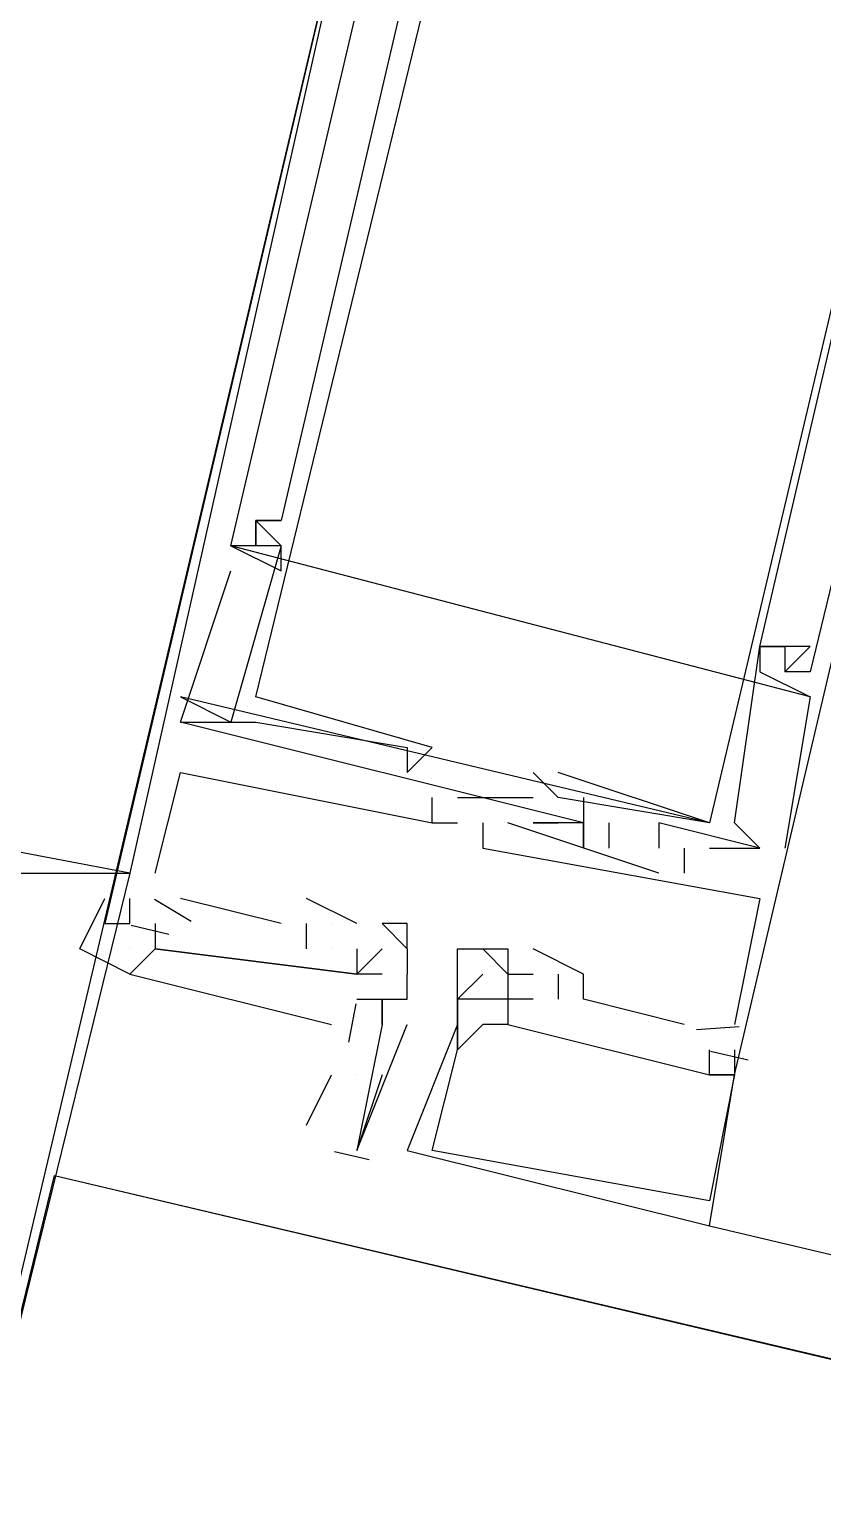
# Model space of a CAD drawing. Header units: feet. Extents: x -84 to 198, y -22 to 181.
# Drawn here: x 94.8 to 95.22, y 26.41 to 27.184 of the extents above; entities that cross this region are included whole.
import ezdxf

# ---------------------------------------------------------------- set-up
doc = ezdxf.new("R2010")
doc.units = ezdxf.units.FT
doc.layers.add('A-LINEA', color=7, linetype='CONTINUOUS')
doc.layers.add('A-MURO-CONCRETO', color=8, linetype='CONTINUOUS')

msp = doc.modelspace()

# ---------------------------------------------------------------- linework, layer by layer
at = {"layer": 'A-LINEA'}
for p, q in [((94.92, 26.9244), (94.92, 26.9244)), ((94.92, 26.9244), (94.92, 26.9244)), ((94.92, 26.9244), (94.92, 26.9244)), ((94.92, 26.9244), (94.92, 26.9244)), ((94.92, 26.9244), (94.92, 26.9244)), ((94.92, 26.9244), (94.92, 26.9244)), ((94.9333, 26.9244), (94.9333, 26.9244)), ((94.9333, 26.9244), (94.9333, 26.9244)), ((94.9333, 26.9244), (94.9333, 26.9244)), ((95.2133, 26.8311), (94.9067, 26.9111)), ((94.9067, 26.9111), (94.9067, 26.9111)), ((94.9067, 26.9111), (94.9067, 26.9111)), ((95.2133, 26.8311), (94.9067, 26.9111)), ((94.9067, 26.9111), (94.9067, 26.9111)), ((94.9067, 26.9111), (94.9067, 26.9111)), ((95.2133, 26.8311), (94.9067, 26.9111)), ((94.9067, 26.9111), (94.9067, 26.9111)), ((94.9067, 26.9111), (94.9067, 26.9111)), ((94.92, 26.9111), (94.92, 26.9111)), ((94.92, 26.9111), (94.92, 26.9111)), ((94.92, 26.9111), (94.92, 26.9111)), ((94.92, 26.9111), (94.92, 26.9111)), ((94.92, 26.9111), (94.92, 26.9111)), ((94.92, 26.9111), (94.92, 26.9111)), ((94.9333, 26.9111), (94.9333, 26.9111)), ((94.9333, 26.9111), (94.9333, 26.9111)), ((94.9333, 26.9111), (94.9333, 26.9111)), ((94.9333, 26.9111), (94.9333, 26.9111)), ((94.9333, 26.9111), (94.9333, 26.9111)), ((94.9333, 26.9111), (94.9333, 26.9111)), ((94.9067, 26.8978), (94.9067, 26.8978)), ((94.9067, 26.8978), (94.9067, 26.8978)), ((94.9067, 26.8978), (94.9067, 26.8978)), ((94.9333, 26.8978), (94.9333, 26.8978)), ((94.9333, 26.8978), (94.9333, 26.8978)), ((94.9333, 26.8978), (94.9333, 26.8978)), ((95.1867, 26.8578), (95.1867, 26.8578)), ((95.1867, 26.8578), (95.1867, 26.8578)), ((95.1867, 26.8578), (95.1867, 26.8578)), ((95.1867, 26.8578), (95.1867, 26.8578)), ((95.1867, 26.8578), (95.1867, 26.8578)), ((95.1867, 26.8578), (95.1867, 26.8578)), ((95.1867, 26.8578), (95.1867, 26.8578)), ((95.1867, 26.8578), (95.1867, 26.8578)), ((95.1867, 26.8578), (95.1867, 26.8578)), ((95.2, 26.8578), (95.2, 26.8578)), ((95.2, 26.8578), (95.2, 26.8578)), ((95.2, 26.8578), (95.2, 26.8578)), ((95.2, 26.8578), (95.2, 26.8578)), ((95.2, 26.8578), (95.2, 26.8578)), ((95.2, 26.8578), (95.2, 26.8578)), ((95.2133, 26.8578), (95.2133, 26.8578)), ((95.2133, 26.8578), (95.2133, 26.8578)), ((95.2133, 26.8578), (95.2133, 26.8578)), ((95.1867, 26.8444), (95.1867, 26.8444)), ((95.1867, 26.8444), (95.1867, 26.8444)), ((95.1867, 26.8444), (95.1867, 26.8444)), ((95.2, 26.8444), (95.2, 26.8444)), ((95.2, 26.8444), (95.2, 26.8444)), ((95.2, 26.8444), (95.2, 26.8444)), ((95.2, 26.8444), (95.2, 26.8444)), ((95.2, 26.8444), (95.2, 26.8444)), ((95.2, 26.8444), (95.2, 26.8444)), ((95.2133, 26.8444), (95.2133, 26.8444)), ((95.2133, 26.8444), (95.2133, 26.8444)), ((95.2133, 26.8444), (95.2133, 26.8444)), ((95.16, 26.7644), (94.88, 26.8311)), ((94.88, 26.8311), (94.9067, 26.8178)), ((94.88, 26.8311), (94.88, 26.8311)), ((95.16, 26.7644), (94.88, 26.8311)), ((94.88, 26.8311), (94.9067, 26.8178)), ((94.88, 26.8311), (94.88, 26.8311)), ((95.16, 26.7644), (94.88, 26.8311)), ((94.88, 26.8311), (94.9067, 26.8178)), ((94.88, 26.8311), (94.88, 26.8311)), ((94.92, 26.8311), (94.92, 26.8311)), ((94.92, 26.8311), (94.92, 26.8311)), ((94.92, 26.8311), (94.92, 26.8311)), ((95.2133, 26.8311), (95.2133, 26.8311)), ((95.2133, 26.8311), (95.2133, 26.8311)), ((95.2133, 26.8311), (95.2133, 26.8311)), ((94.88, 26.8178), (94.88, 26.8178)), ((94.88, 26.8178), (94.88, 26.8178)), ((94.88, 26.8178), (94.88, 26.8178)), ((94.88, 26.8178), (94.88, 26.8178)), ((94.88, 26.8178), (94.88, 26.8178)), ((94.88, 26.8178), (94.88, 26.8178)), ((94.9067, 26.8178), (94.9067, 26.8178)), ((94.9067, 26.8178), (94.9067, 26.8178)), ((94.9067, 26.8178), (94.9067, 26.8178)), ((94.92, 26.8178), (94.92, 26.8178)), ((94.92, 26.8178), (94.92, 26.8178)), ((94.92, 26.8178), (94.92, 26.8178)), ((95, 26.8044), (95, 26.8044)), ((95, 26.8044), (95, 26.8044)), ((95, 26.8044), (95, 26.8044)), ((95.0133, 26.8044), (95.0133, 26.8044)), ((95.0133, 26.8044), (95.0133, 26.8044)), ((95.0133, 26.8044), (95.0133, 26.8044)), ((94.88, 26.7911), (94.88, 26.7911)), ((94.88, 26.7911), (94.88, 26.7911)), ((94.88, 26.7911), (94.88, 26.7911)), ((95, 26.7911), (95, 26.7911)), ((95, 26.7911), (95, 26.7911)), ((95, 26.7911), (95, 26.7911)), ((95.0667, 26.7911), (95.0667, 26.7911)), ((95.0667, 26.7911), (95.0667, 26.7911)), ((95.0667, 26.7911), (95.0667, 26.7911)), ((95.08, 26.7911), (95.08, 26.7911)), ((95.08, 26.7911), (95.08, 26.7911)), ((95.08, 26.7911), (95.08, 26.7911)), ((95.0133, 26.7644), (95.0133, 26.7778)), ((95.0133, 26.7778), (95.0133, 26.7778)), ((95.0133, 26.7644), (95.0133, 26.7778)), ((95.0133, 26.7778), (95.0133, 26.7778)), ((95.0133, 26.7644), (95.0133, 26.7778)), ((95.0133, 26.7778), (95.0133, 26.7778)), ((95.0267, 26.7778), (95.0667, 26.7778)), ((95.0267, 26.7778), (95.0267, 26.7778)), ((95.0267, 26.7778), (95.0667, 26.7778)), ((95.0267, 26.7778), (95.0267, 26.7778)), ((95.0267, 26.7778), (95.0667, 26.7778)), ((95.0267, 26.7778), (95.0267, 26.7778)), ((95.0667, 26.7778), (95.0667, 26.7778)), ((95.0667, 26.7778), (95.0667, 26.7778)), ((95.0667, 26.7778), (95.0667, 26.7778)), ((95.08, 26.7778), (95.08, 26.7778)), ((95.08, 26.7778), (95.08, 26.7778)), ((95.08, 26.7778), (95.08, 26.7778)), ((95.0933, 26.7778), (95.0933, 26.7778)), ((95.0933, 26.7778), (95.0933, 26.7778)), ((95.0933, 26.7778), (95.0933, 26.7778)), ((95.1067, 26.7778), (95.1067, 26.7778)), ((95.1067, 26.7778), (95.1067, 26.7778)), ((95.1067, 26.7778), (95.1067, 26.7778)), ((95.1067, 26.7778), (95.1067, 26.7778)), ((95.1067, 26.7778), (95.1067, 26.7778)), ((95.1067, 26.7778), (95.1067, 26.7778)), ((95.0133, 26.7644), (95.0133, 26.7644)), ((95.0133, 26.7644), (95.0133, 26.7644)), ((95.0133, 26.7644), (95.0133, 26.7644)), ((95.0133, 26.7644), (95.0133, 26.7644)), ((95.0133, 26.7644), (95.0133, 26.7644)), ((95.0133, 26.7644), (95.0133, 26.7644)), ((95.0267, 26.7644), (95.0267, 26.7644)), ((95.0267, 26.7644), (95.0267, 26.7644)), ((95.0267, 26.7644), (95.0267, 26.7644)), ((95.04, 26.7644), (95.04, 26.7644)), ((95.04, 26.7644), (95.04, 26.7644)), ((95.04, 26.7644), (95.04, 26.7644)), ((95.1333, 26.7378), (95.0533, 26.7644)), ((95.0533, 26.7644), (95.0533, 26.7644)), ((95.1333, 26.7378), (95.0533, 26.7644)), ((95.0533, 26.7644), (95.0533, 26.7644)), ((95.1333, 26.7378), (95.0533, 26.7644)), ((95.0533, 26.7644), (95.0533, 26.7644)), ((95.0667, 26.7644), (95.0667, 26.7644)), ((95.0667, 26.7644), (95.0667, 26.7644)), ((95.0667, 26.7644), (95.0667, 26.7644)), ((95.0667, 26.7644), (95.0667, 26.7644)), ((95.0667, 26.7644), (95.0667, 26.7644)), ((95.0667, 26.7644), (95.0667, 26.7644)), ((95.08, 26.7644), (95.08, 26.7644)), ((95.08, 26.7644), (95.08, 26.7644)), ((95.08, 26.7644), (95.08, 26.7644)), ((95.0933, 26.7644), (95.0933, 26.7644)), ((95.0933, 26.7644), (95.0933, 26.7644)), ((95.0933, 26.7644), (95.0933, 26.7644)), ((95.0933, 26.7644), (95.0933, 26.7644)), ((95.0933, 26.7644), (95.0933, 26.7644)), ((95.0933, 26.7644), (95.0933, 26.7644)), ((95.0933, 26.7644), (95.0933, 26.7644)), ((95.0933, 26.7644), (95.0933, 26.7644)), ((95.0933, 26.7644), (95.0933, 26.7644)), ((95.0933, 26.7644), (95.0933, 26.7644)), ((95.0933, 26.7644), (95.0933, 26.7644)), ((95.0933, 26.7644), (95.0933, 26.7644)), ((95.1067, 26.7644), (95.1067, 26.7511)), ((95.1067, 26.7644), (95.1067, 26.7644)), ((95.1067, 26.7644), (95.1067, 26.7511)), ((95.1067, 26.7644), (95.1067, 26.7644)), ((95.1067, 26.7644), (95.1067, 26.7511)), ((95.1067, 26.7644), (95.1067, 26.7644)), ((95.1333, 26.7644), (95.1333, 26.7644)), ((95.1333, 26.7644), (95.1333, 26.7644)), ((95.1333, 26.7644), (95.1333, 26.7644)), ((95.16, 26.7644), (95.16, 26.7644)), ((95.16, 26.7644), (95.16, 26.7644)), ((95.16, 26.7644), (95.16, 26.7644)), ((95.16, 26.7644), (95.16, 26.7644)), ((95.16, 26.7644), (95.16, 26.7644)), ((95.16, 26.7644), (95.16, 26.7644)), ((95.1733, 26.7644), (95.1733, 26.7644)), ((95.1733, 26.7644), (95.1733, 26.7644)), ((95.1733, 26.7644), (95.1733, 26.7644)), ((95.04, 26.7511), (95.04, 26.7511)), ((95.04, 26.7511), (95.04, 26.7511)), ((95.04, 26.7511), (95.04, 26.7511)), ((95.0933, 26.7511), (95.0933, 26.7511)), ((95.0933, 26.7511), (95.0933, 26.7511)), ((95.0933, 26.7511), (95.0933, 26.7511)), ((95.0933, 26.7511), (95.0933, 26.7511)), ((95.0933, 26.7511), (95.0933, 26.7511)), ((95.0933, 26.7511), (95.0933, 26.7511)), ((95.0933, 26.7511), (95.0933, 26.7511)), ((95.0933, 26.7511), (95.0933, 26.7511)), ((95.0933, 26.7511), (95.0933, 26.7511)), ((95.1067, 26.7511), (95.1067, 26.7511)), ((95.1067, 26.7511), (95.1067, 26.7511)), ((95.1067, 26.7511), (95.1067, 26.7511)), ((95.1333, 26.7511), (95.1333, 26.7511)), ((95.1333, 26.7511), (95.1333, 26.7511)), ((95.1333, 26.7511), (95.1333, 26.7511)), ((95.1333, 26.7511), (95.1333, 26.7511)), ((95.1333, 26.7511), (95.1333, 26.7511)), ((95.1333, 26.7511), (95.1333, 26.7511)), ((95.1333, 26.7511), (95.1333, 26.7511)), ((95.1333, 26.7511), (95.1333, 26.7511)), ((95.1333, 26.7511), (95.1333, 26.7511)), ((95.1467, 26.7511), (95.1467, 26.7378)), ((95.1467, 26.7511), (95.1467, 26.7511)), ((95.1467, 26.7511), (95.1467, 26.7378)), ((95.1467, 26.7511), (95.1467, 26.7511)), ((95.1467, 26.7511), (95.1467, 26.7378)), ((95.1467, 26.7511), (95.1467, 26.7511)), ((95.16, 26.7511), (95.1867, 26.7511)), ((95.16, 26.7511), (95.16, 26.7511)), ((95.16, 26.7511), (95.1867, 26.7511)), ((95.16, 26.7511), (95.16, 26.7511)), ((95.16, 26.7511), (95.1867, 26.7511)), ((95.16, 26.7511), (95.16, 26.7511)), ((95.1867, 26.7511), (95.1867, 26.7511)), ((95.1867, 26.7511), (95.1867, 26.7511)), ((95.1867, 26.7511), (95.1867, 26.7511)), ((95.1867, 26.7511), (95.1867, 26.7511)), ((95.1867, 26.7511), (95.1867, 26.7511)), ((95.1867, 26.7511), (95.1867, 26.7511)), ((95.2, 26.7511), (95.2, 26.7511)), ((95.2, 26.7511), (95.2, 26.7511)), ((95.2, 26.7511), (95.2, 26.7511)), ((95.2, 26.7511), (95.2, 26.7511)), ((95.2, 26.7511), (95.2, 26.7511)), ((95.2, 26.7511), (95.2, 26.7511)), ((94.8667, 26.7378), (94.8667, 26.7378)), ((94.8667, 26.7378), (94.8667, 26.7378)), ((94.8667, 26.7378), (94.8667, 26.7378)), ((95.1333, 26.7378), (95.1333, 26.7378)), ((95.1333, 26.7378), (95.1333, 26.7378)), ((95.1333, 26.7378), (95.1333, 26.7378)), ((95.1467, 26.7378), (95.1467, 26.7378)), ((95.1467, 26.7378), (95.1467, 26.7378)), ((95.1467, 26.7378), (95.1467, 26.7378)), ((94.8533, 26.7244), (94.8533, 26.7244)), ((94.8533, 26.7244), (94.8533, 26.7244)), ((94.8533, 26.7244), (94.8533, 26.7244)), ((94.8857, 26.7123), (94.8662, 26.7239)), ((94.8857, 26.7123), (94.8662, 26.7239)), ((94.8857, 26.7123), (94.8662, 26.7239)), ((94.9333, 26.7111), (94.88, 26.7244)), ((94.88, 26.7244), (94.88, 26.7244)), ((94.9333, 26.7111), (94.88, 26.7244)), ((94.88, 26.7244), (94.88, 26.7244)), ((94.9333, 26.7111), (94.88, 26.7244)), ((94.88, 26.7244), (94.88, 26.7244)), ((94.9733, 26.7111), (94.9467, 26.7244)), ((94.9467, 26.7244), (94.9467, 26.7244)), ((94.9733, 26.7111), (94.9467, 26.7244)), ((94.9467, 26.7244), (94.9467, 26.7244)), ((94.9733, 26.7111), (94.9467, 26.7244)), ((94.9467, 26.7244), (94.9467, 26.7244)), ((95.1867, 26.7244), (95.1867, 26.7244)), ((95.1867, 26.7244), (95.1867, 26.7244)), ((95.1867, 26.7244), (95.1867, 26.7244)), ((94.84, 26.7111), (94.8533, 26.7111)), ((94.84, 26.7111), (94.84, 26.7111)), ((94.84, 26.7111), (94.84, 26.7111)), ((94.84, 26.7111), (94.84, 26.7111)), ((94.84, 26.7111), (94.84, 26.7111)), ((94.8533, 26.7111), (94.8533, 26.7111)), ((94.8533, 26.7111), (94.8533, 26.7111)), ((94.8533, 26.7111), (94.8533, 26.7111)), ((94.8533, 26.7111), (94.8533, 26.7111)), ((94.8533, 26.7111), (94.8533, 26.7111)), ((94.8533, 26.7111), (94.8533, 26.7111)), ((94.8739, 26.7054), (94.8539, 26.7102)), ((94.8739, 26.7054), (94.8539, 26.7102)), ((94.8739, 26.7054), (94.8539, 26.7102)), ((94.8667, 26.7111), (94.8667, 26.6978)), ((94.8667, 26.7111), (94.8667, 26.7111)), ((94.8667, 26.7111), (94.8667, 26.7111)), ((94.8667, 26.7111), (94.8667, 26.7111)), ((94.8667, 26.7111), (94.8667, 26.7111)), ((94.8667, 26.7111), (94.8667, 26.7111)), ((94.8667, 26.7111), (94.8667, 26.7111)), ((94.9333, 26.7111), (94.9333, 26.7111)), ((94.9333, 26.7111), (94.9333, 26.7111)), ((94.9333, 26.7111), (94.9333, 26.7111)), ((94.9467, 26.7111), (94.9467, 26.7111)), ((94.9467, 26.6978), (94.9467, 26.7111)), ((94.9467, 26.7111), (94.9467, 26.7111)), ((94.9467, 26.7111), (94.9467, 26.7111)), ((94.9467, 26.7111), (94.9467, 26.7111)), ((94.9467, 26.6978), (94.9467, 26.7111)), ((94.9467, 26.7111), (94.9467, 26.7111)), ((94.9467, 26.7111), (94.9467, 26.7111)), ((94.9467, 26.7111), (94.9467, 26.7111)), ((94.9467, 26.6978), (94.9467, 26.7111)), ((94.9467, 26.7111), (94.9467, 26.7111)), ((94.9467, 26.7111), (94.9467, 26.7111)), ((94.96, 26.7111), (94.96, 26.7111)), ((94.96, 26.7111), (94.96, 26.7111)), ((94.96, 26.7111), (94.96, 26.7111)), ((94.96, 26.7111), (94.96, 26.7111)), ((94.96, 26.7111), (94.96, 26.7111)), ((94.96, 26.7111), (94.96, 26.7111)), ((94.9733, 26.7111), (94.9733, 26.7111)), ((94.9733, 26.7111), (94.9733, 26.7111)), ((94.9733, 26.7111), (94.9733, 26.7111)), ((94.9733, 26.7111), (94.9733, 26.7111)), ((94.9867, 26.7111), (94.9867, 26.7111)), ((94.9867, 26.7111), (94.9867, 26.7111)), ((95, 26.7111), (95, 26.7111)), ((94.8533, 26.6978), (94.8533, 26.6978)), ((94.8667, 26.6978), (94.9733, 26.6844)), ((94.8667, 26.6978), (94.8667, 26.6978)), ((94.8667, 26.6978), (94.9733, 26.6844)), ((94.8667, 26.6978), (94.8667, 26.6978)), ((94.8667, 26.6978), (94.9733, 26.6844)), ((94.8667, 26.6978), (94.8667, 26.6978)), ((94.9467, 26.6978), (94.9467, 26.6978)), ((94.9467, 26.6978), (94.9467, 26.6978)), ((94.9467, 26.6978), (94.9467, 26.6978)), ((94.96, 26.6978), (94.96, 26.6978)), ((94.96, 26.6978), (94.96, 26.6978)), ((94.96, 26.6978), (94.96, 26.6978)), ((94.96, 26.6978), (94.96, 26.6978)), ((94.96, 26.6978), (94.96, 26.6978)), ((94.96, 26.6978), (94.96, 26.6978)), ((94.9733, 26.6844), (94.9867, 26.6978)), ((94.9733, 26.6978), (94.9733, 26.6978)), ((94.9733, 26.6978), (94.9733, 26.6978)), ((94.9733, 26.6978), (94.9733, 26.6978)), ((94.9733, 26.6978), (94.9733, 26.6978)), ((94.9733, 26.6978), (94.9733, 26.6978)), ((94.9733, 26.6978), (94.9733, 26.6978)), ((94.9733, 26.6978), (94.9733, 26.6978)), ((94.9867, 26.6978), (94.9867, 26.6978)), ((95, 26.6978), (95, 26.6978)), ((95, 26.6978), (95, 26.6978)), ((95.0267, 26.6978), (95.0267, 26.6978)), ((95.0267, 26.6978), (95.0267, 26.6978)), ((95.0267, 26.6978), (95.0267, 26.6978)), ((95.04, 26.6978), (95.04, 26.6978)), ((95.04, 26.6978), (95.04, 26.6978)), ((95.04, 26.6978), (95.04, 26.6978)), ((95.0533, 26.6978), (95.0533, 26.6978)), ((95.0533, 26.6978), (95.0533, 26.6978)), ((95.0533, 26.6978), (95.0533, 26.6978)), ((95.0533, 26.6978), (95.0533, 26.6978)), ((95.0533, 26.6978), (95.0533, 26.6978)), ((95.0533, 26.6978), (95.0533, 26.6978)), ((95.0667, 26.6978), (95.0667, 26.6978)), ((95.0667, 26.6978), (95.0667, 26.6978)), ((95.0667, 26.6978), (95.0667, 26.6978)), ((94.9867, 26.6844), (94.9733, 26.6844)), ((94.9733, 26.6844), (94.9733, 26.6844)), ((94.9733, 26.6844), (94.9733, 26.6844)), ((94.9733, 26.6844), (94.9733, 26.6844)), ((94.9733, 26.6844), (94.9733, 26.6844)), ((94.9733, 26.6844), (94.9733, 26.6844)), ((94.9733, 26.6844), (94.9733, 26.6844)), ((94.9867, 26.6844), (94.9867, 26.6844)), ((95, 26.6844), (95, 26.6844)), ((95, 26.6844), (95, 26.6844)), ((95.0267, 26.6844), (95.0267, 26.6844)), ((95.0267, 26.6844), (95.0267, 26.6844)), ((95.0267, 26.6844), (95.0267, 26.6844)), ((95.04, 26.6844), (95.04, 26.6844)), ((95.04, 26.6844), (95.04, 26.6844)), ((95.04, 26.6844), (95.04, 26.6844)), ((95.0533, 26.6844), (95.0533, 26.6844)), ((95.0533, 26.6844), (95.0533, 26.6844)), ((95.0533, 26.6844), (95.0533, 26.6844)), ((95.0533, 26.6844), (95.0533, 26.6844)), ((95.0533, 26.6844), (95.0533, 26.6844)), ((95.0533, 26.6844), (95.0533, 26.6844)), ((95.0533, 26.6844), (95.0533, 26.6844)), ((95.0533, 26.6844), (95.0533, 26.6844)), ((95.0533, 26.6844), (95.0533, 26.6844)), ((95.0667, 26.6844), (95.0667, 26.6844)), ((95.0667, 26.6844), (95.0667, 26.6844)), ((95.0667, 26.6844), (95.0667, 26.6844)), ((95.08, 26.6844), (95.08, 26.6711)), ((95.08, 26.6844), (95.08, 26.6844)), ((95.08, 26.6844), (95.08, 26.6711)), ((95.08, 26.6844), (95.08, 26.6844)), ((95.08, 26.6844), (95.08, 26.6711)), ((95.08, 26.6844), (95.08, 26.6844)), ((95.0933, 26.6844), (95.0933, 26.6844)), ((95.0933, 26.6844), (95.0933, 26.6844)), ((95.0933, 26.6844), (95.0933, 26.6844)), ((94.9691, 26.6483), (94.9731, 26.6686)), ((94.9691, 26.6483), (94.9731, 26.6686)), ((94.9691, 26.6483), (94.9731, 26.6686)), ((94.9733, 26.6711), (94.9733, 26.6711)), ((94.9867, 26.6711), (94.9867, 26.6711)), ((94.9867, 26.6711), (94.9867, 26.6711)), ((94.9867, 26.6711), (94.9867, 26.6711)), ((95, 26.6711), (95, 26.6711)), ((95.0267, 26.6711), (95.0267, 26.6711)), ((95.0267, 26.6711), (95.0267, 26.6711)), ((95.0267, 26.6711), (95.0267, 26.6711)), ((95.0267, 26.6711), (95.0267, 26.6711)), ((95.0267, 26.6711), (95.0267, 26.6711)), ((95.0267, 26.6711), (95.0267, 26.6711)), ((95.0533, 26.6711), (95.0533, 26.6711)), ((95.0533, 26.6711), (95.0533, 26.6711)), ((95.0533, 26.6711), (95.0533, 26.6711)), ((95.0533, 26.6711), (95.0533, 26.6711)), ((95.0533, 26.6711), (95.0533, 26.6711)), ((95.0533, 26.6711), (95.0533, 26.6711)), ((95.0533, 26.6711), (95.0533, 26.6711)), ((95.0533, 26.6711), (95.0533, 26.6711)), ((95.0533, 26.6711), (95.0533, 26.6711)), ((95.0667, 26.6711), (95.0667, 26.6711)), ((95.0667, 26.6711), (95.0667, 26.6711)), ((95.0667, 26.6711), (95.0667, 26.6711)), ((95.08, 26.6711), (95.08, 26.6711)), ((95.08, 26.6711), (95.08, 26.6711)), ((95.08, 26.6711), (95.08, 26.6711)), ((95.0933, 26.6711), (95.0933, 26.6711)), ((95.0933, 26.6711), (95.0933, 26.6711)), ((95.0933, 26.6711), (95.0933, 26.6711)), ((94.9867, 26.6578), (94.9867, 26.6578)), ((94.9867, 26.6578), (94.9867, 26.6578)), ((95, 26.6578), (95, 26.6578)), ((95.0267, 26.6578), (95.0267, 26.6578)), ((95.0267, 26.6578), (95.0267, 26.6578)), ((95.0267, 26.6578), (95.0267, 26.6578)), ((95.0267, 26.6578), (95.0267, 26.6578)), ((95.0267, 26.6578), (95.0267, 26.6578)), ((95.0267, 26.6578), (95.0267, 26.6578)), ((95.0267, 26.6578), (95.0267, 26.6578)), ((95.0267, 26.6578), (95.0267, 26.6578)), ((95.0267, 26.6578), (95.0267, 26.6578)), ((95.04, 26.6578), (95.04, 26.6578)), ((95.04, 26.6578), (95.04, 26.6578)), ((95.04, 26.6578), (95.04, 26.6578)), ((95.0533, 26.6578), (95.0533, 26.6578)), ((95.0533, 26.6578), (95.0533, 26.6578)), ((95.0533, 26.6578), (95.0533, 26.6578)), ((95.0533, 26.6578), (95.0533, 26.6578)), ((95.0533, 26.6578), (95.0533, 26.6578)), ((95.0533, 26.6578), (95.0533, 26.6578)), ((95.1467, 26.6578), (95.1467, 26.6578)), ((95.1467, 26.6578), (95.1467, 26.6578)), ((95.1467, 26.6578), (95.1467, 26.6578)), ((95.1733, 26.6578), (95.1733, 26.6578)), ((95.1733, 26.6578), (95.1733, 26.6578)), ((95.1733, 26.6578), (95.1733, 26.6578)), ((95.1758, 26.6565), (95.1531, 26.6549)), ((95.1758, 26.6565), (95.1531, 26.6549)), ((95.1758, 26.6565), (95.1531, 26.6549)), ((95.0267, 26.6444), (95.0267, 26.6444)), ((95.0267, 26.6444), (95.0267, 26.6444)), ((95.0267, 26.6444), (95.0267, 26.6444)), ((95.0267, 26.6444), (95.0267, 26.6444)), ((95.0267, 26.6444), (95.0267, 26.6444)), ((95.0267, 26.6444), (95.0267, 26.6444)), ((95.16, 26.6444), (95.16, 26.6444)), ((95.16, 26.6444), (95.16, 26.6444)), ((95.16, 26.6444), (95.16, 26.6444)), ((95.1806, 26.6388), (95.1606, 26.6435)), ((95.1806, 26.6388), (95.1606, 26.6435)), ((95.1806, 26.6388), (95.1606, 26.6435)), ((95.1733, 26.6444), (95.1733, 26.6444)), ((95.1733, 26.6444), (95.1733, 26.6444)), ((95.1733, 26.6444), (95.1733, 26.6444)), ((94.9467, 26.6044), (94.96, 26.6311)), ((94.9733, 26.6311), (94.9733, 26.6311)), ((94.9867, 26.6311), (94.9733, 26.5911)), ((95.16, 26.6311), (95.16, 26.6311)), ((95.16, 26.6311), (95.16, 26.6311)), ((95.16, 26.6311), (95.16, 26.6311)), ((95.16, 26.6311), (95.16, 26.6311)), ((95.16, 26.6311), (95.16, 26.6311)), ((95.16, 26.6311), (95.16, 26.6311)), ((95.1733, 26.6311), (95.1733, 26.6311)), ((95.1733, 26.6311), (95.1733, 26.6311)), ((95.1733, 26.6311), (95.1733, 26.6311)), ((95.1733, 26.6311), (95.1733, 26.6311)), ((95.1733, 26.6311), (95.1733, 26.6311)), ((95.1733, 26.6311), (95.1733, 26.6311)), ((95.1733, 26.6311), (95.1733, 26.6311)), ((95.1733, 26.6311), (95.1733, 26.6311)), ((95.1733, 26.6311), (95.1733, 26.6311)), ((94.9799, 26.5861), (94.9616, 26.5904)), ((94.9733, 26.5911), (94.9733, 26.5911)), ((95, 26.5911), (95, 26.5911)), ((95, 26.5911), (95, 26.5911)), ((95, 26.5911), (95, 26.5911)), ((95.0133, 26.5911), (95.0133, 26.5911)), ((95.0133, 26.5911), (95.0133, 26.5911)), ((95.0133, 26.5911), (95.0133, 26.5911)), ((94.8133, 26.5778), (102.7333, 24.7111)), ((95.16, 26.5644), (95.16, 26.5644)), ((95.16, 26.5644), (95.16, 26.5644)), ((95.16, 26.5644), (95.16, 26.5644)), ((95.16, 26.5511), (95.16, 26.5511)), ((95.16, 26.5511), (102.4, 24.8444)), ((95.16, 26.5511), (95.16, 26.5511)), ((95.16, 26.5511), (95.16, 26.5511))]:
    msp.add_line(p, q, dxfattribs=at)
for points in [[(67.2267, 7.6444), (67.2667, 7.8178), (67.76, 9.9244), (68.1067, 9.9378), (69.9867, 17.8978), (72.5733, 17.2844), (72.7333, 17.9244), (80.72, 16.0444), (83.12, 15.4711), (87.16, 14.5111), (90.12, 27.0044), (94.6533, 25.9244), (94.8133, 26.5778), (97.52, 25.9378), (103.5333, 24.5111), (107.3733, 40.7511), (107.64, 40.6978), (108.9733, 40.3778), (112.68, 39.4978), (119.16, 37.9644), (119.2267, 38.2978), (125.3067, 36.8578)], [(95, 27.3911), (94.6533, 25.9244), (91.2533, 26.7378), (91.6, 28.1911), (95, 27.3911)], [(95.2267, 27.2978), (95.2267, 27.2844), (95.2267, 27.3111), (95.16, 27.3244), (95.16, 27.3511), (95, 27.3911), (94.84, 26.7111), (94.8533, 26.7111), (94.8533, 26.7244)], [(95.2267, 27.2978), (95.2267, 27.2844), (95.2267, 27.3111), (95.16, 27.3244), (95.16, 27.3511), (95, 27.3911), (94.84, 26.7111), (94.8533, 26.7111), (94.8533, 26.7244)], [(95.2267, 27.2978), (95.2267, 27.2844), (95.2267, 27.3111), (95.16, 27.3244), (95.16, 27.3511), (95, 27.3911), (94.84, 26.7111), (94.8533, 26.7111), (94.8533, 26.7244)], [(94.9067, 26.9111), (94.9333, 26.8978), (94.9333, 26.9111), (94.92, 26.9111), (94.9067, 26.9111), (95.0133, 27.3644), (95.0267, 27.3644)], [(94.9067, 26.9111), (94.9333, 26.8978), (94.9333, 26.9111), (94.92, 26.9111), (94.9067, 26.9111), (95.0133, 27.3644), (95.0267, 27.3644)], [(94.9067, 26.9111), (94.9333, 26.8978), (94.9333, 26.9111), (94.92, 26.9111), (94.9067, 26.9111), (95.0133, 27.3644), (95.0267, 27.3644)], [(95.0133, 27.3511), (95.0133, 27.3244), (95.0267, 27.3244), (94.9333, 26.9244), (94.92, 26.9244), (94.92, 26.9111)], [(95.0133, 27.3511), (95.0133, 27.3244), (95.0267, 27.3244), (94.9333, 26.9244), (94.92, 26.9244), (94.92, 26.9111)], [(95.0133, 27.3511), (95.0133, 27.3244), (95.0267, 27.3244), (94.9333, 26.9244), (94.92, 26.9244), (94.92, 26.9111)], [(95.1733, 26.6444), (95.1733, 26.6311), (95.3333, 27.3111), (95.1867, 27.3511)], [(95.1733, 26.6444), (95.1733, 26.6311), (95.3333, 27.3111), (95.1867, 27.3511)], [(95.1733, 26.6444), (95.1733, 26.6311), (95.3333, 27.3111), (95.1867, 27.3511)], [(94.88, 26.8178), (94.92, 26.8178), (95, 26.8044), (95, 26.7911), (95.0133, 26.8044), (95.0133, 26.8044), (94.92, 26.8311), (95.04, 27.3244), (95.12, 27.2978)], [(94.88, 26.8178), (94.92, 26.8178), (95, 26.8044), (95, 26.7911), (95.0133, 26.8044), (95.0133, 26.8044), (94.92, 26.8311), (95.04, 27.3244), (95.12, 27.2978)], [(94.88, 26.8178), (94.92, 26.8178), (95, 26.8044), (95, 26.7911), (95.0133, 26.8044), (95.0133, 26.8044), (94.92, 26.8311), (95.04, 27.3244), (95.12, 27.2978)], [(95.1867, 27.2844), (95.28, 27.2711), (95.16, 26.7644), (95.08, 26.7911)], [(95.1867, 27.2844), (95.28, 27.2711), (95.16, 26.7644), (95.08, 26.7911)], [(95.1867, 27.2844), (95.28, 27.2711), (95.16, 26.7644), (95.08, 26.7911)], [(95.32, 27.2844), (95.2133, 26.8444), (95.2, 26.8444)], [(95.32, 27.2844), (95.2133, 26.8444), (95.2, 26.8444)], [(95.32, 27.2844), (95.2133, 26.8444), (95.2, 26.8444)], [(95.1867, 26.7511), (95.1733, 26.7644), (95.1867, 26.8578), (95.2, 26.8578), (95.2, 26.8444), (95.2133, 26.8578), (95.1867, 26.8578), (95.28, 27.2578)], [(95.1867, 26.7511), (95.1733, 26.7644), (95.1867, 26.8578), (95.2, 26.8578), (95.2, 26.8444), (95.2133, 26.8578), (95.1867, 26.8578), (95.28, 27.2578)], [(95.1867, 26.7511), (95.1733, 26.7644), (95.1867, 26.8578), (95.2, 26.8578), (95.2, 26.8444), (95.2133, 26.8578), (95.1867, 26.8578), (95.28, 27.2578)], [(94.92, 26.9244), (94.9333, 26.9111), (94.9067, 26.8178)], [(94.92, 26.9244), (94.9333, 26.9111), (94.9067, 26.8178)], [(94.92, 26.9244), (94.9333, 26.9111), (94.9067, 26.8178)], [(94.92, 26.9111), (94.92, 26.9244), (94.92, 26.9244), (94.9333, 26.9244)], [(94.92, 26.9111), (94.92, 26.9244), (94.92, 26.9244), (94.9333, 26.9244)], [(94.92, 26.9111), (94.92, 26.9244), (94.92, 26.9244), (94.9333, 26.9244)], [(95.0933, 26.7778), (95.0933, 26.7644), (94.88, 26.8178), (94.9067, 26.8978)], [(95.0933, 26.7778), (95.0933, 26.7644), (94.88, 26.8178), (94.9067, 26.8978)], [(95.0933, 26.7778), (95.0933, 26.7644), (94.88, 26.8178), (94.9067, 26.8978)], [(95.2, 26.8578), (95.1867, 26.8578), (95.1867, 26.8444), (95.2133, 26.8311), (95.2, 26.7511)], [(95.2, 26.8578), (95.1867, 26.8578), (95.1867, 26.8444), (95.2133, 26.8311), (95.2, 26.7511)], [(95.2, 26.8578), (95.1867, 26.8578), (95.1867, 26.8444), (95.2133, 26.8311), (95.2, 26.7511)], [(94.8667, 26.7378), (94.88, 26.7911), (95.0133, 26.7644), (95.0267, 26.7644)], [(94.8667, 26.7378), (94.88, 26.7911), (95.0133, 26.7644), (95.0267, 26.7644)], [(94.8667, 26.7378), (94.88, 26.7911), (95.0133, 26.7644), (95.0267, 26.7644)], [(95.16, 26.7644), (95.08, 26.7778), (95.0667, 26.7911), (95.0667, 26.7911)], [(95.16, 26.7644), (95.08, 26.7778), (95.0667, 26.7911), (95.0667, 26.7911)], [(95.16, 26.7644), (95.08, 26.7778), (95.0667, 26.7911), (95.0667, 26.7911)], [(95.04, 26.7644), (95.04, 26.7511), (95.1867, 26.7244), (95.1733, 26.6578)], [(95.04, 26.7644), (95.04, 26.7511), (95.1867, 26.7244), (95.1733, 26.6578)], [(95.04, 26.7644), (95.04, 26.7511), (95.1867, 26.7244), (95.1733, 26.6578)], [(95.0933, 26.7644), (95.0933, 26.7511), (95.0933, 26.7644), (95.0667, 26.7644), (95.08, 26.7644)], [(95.0933, 26.7644), (95.0933, 26.7511), (95.0933, 26.7644), (95.0667, 26.7644), (95.08, 26.7644)], [(95.0933, 26.7644), (95.0933, 26.7511), (95.0933, 26.7644), (95.0667, 26.7644), (95.08, 26.7644)], [(95.1867, 26.7511), (95.1333, 26.7644), (95.1333, 26.7511)], [(95.1867, 26.7511), (95.1333, 26.7644), (95.1333, 26.7511)], [(95.1867, 26.7511), (95.1333, 26.7644), (95.1333, 26.7511)], [(94.8667, 26.6978), (94.8533, 26.6844), (94.8267, 26.6978), (94.84, 26.7244)], [(94.9733, 26.7111), (94.9733, 26.7111), (94.9733, 26.7111), (94.9733, 26.7111), (94.9733, 26.7111), (94.9733, 26.7111)], [(94.9867, 26.7111), (95, 26.6978), (95, 26.6844)], [(95, 26.6978), (95, 26.7111), (94.9867, 26.7111)], [(94.9733, 26.6844), (94.8667, 26.6978), (94.8533, 26.6844), (94.96, 26.6578)], [(94.9733, 26.6844), (94.8667, 26.6978), (94.8533, 26.6844), (94.96, 26.6578)], [(94.9733, 26.6844), (94.8667, 26.6978), (94.8533, 26.6844), (94.96, 26.6578)], [(94.9733, 26.6978), (94.9733, 26.6978), (94.9733, 26.6844), (94.9733, 26.6844), (94.9733, 26.6844), (94.9733, 26.6844)], [(95.04, 26.6978), (95.0533, 26.6844), (95.0533, 26.6711), (95.0267, 26.6711), (95.04, 26.6844)], [(95.0267, 26.6711), (95.0267, 26.6578), (95.0267, 26.6844), (95.0267, 26.6978), (95.0533, 26.6978), (95.0533, 26.6844), (95.0533, 26.6844), (95.0533, 26.6844), (95.0533, 26.6844), (95.0533, 26.6711), (95.0533, 26.6711), (95.0533, 26.6578), (95.04, 26.6578), (95.04, 26.6578)], [(95.04, 26.6978), (95.0533, 26.6844), (95.0533, 26.6711), (95.0267, 26.6711), (95.04, 26.6844)], [(95.0267, 26.6711), (95.0267, 26.6578), (95.0267, 26.6844), (95.0267, 26.6978), (95.0533, 26.6978), (95.0533, 26.6844), (95.0533, 26.6844), (95.0533, 26.6844), (95.0533, 26.6844), (95.0533, 26.6711), (95.0533, 26.6711), (95.0533, 26.6578), (95.04, 26.6578), (95.04, 26.6578)], [(95.04, 26.6978), (95.0533, 26.6844), (95.0533, 26.6711), (95.0267, 26.6711), (95.04, 26.6844)], [(95.0267, 26.6711), (95.0267, 26.6578), (95.0267, 26.6844), (95.0267, 26.6978), (95.0533, 26.6978), (95.0533, 26.6844), (95.0533, 26.6844), (95.0533, 26.6844), (95.0533, 26.6844), (95.0533, 26.6711), (95.0533, 26.6711), (95.0533, 26.6578), (95.04, 26.6578), (95.04, 26.6578)], [(95.0533, 26.6978), (95.0533, 26.6844), (95.0667, 26.6844)], [(95.0533, 26.6978), (95.0533, 26.6844), (95.0667, 26.6844)], [(95.0533, 26.6978), (95.0533, 26.6844), (95.0667, 26.6844)], [(95.1467, 26.6578), (95.0933, 26.6711), (95.0933, 26.6844), (95.0667, 26.6978)], [(95.1467, 26.6578), (95.0933, 26.6711), (95.0933, 26.6844), (95.0667, 26.6978)], [(95.1467, 26.6578), (95.0933, 26.6711), (95.0933, 26.6844), (95.0667, 26.6978)], [(94.9867, 26.6578), (94.9867, 26.6711), (95, 26.6711), (95, 26.6844)], [(94.9867, 26.6711), (94.9867, 26.6578), (94.9867, 26.6578), (94.9867, 26.6578), (94.9867, 26.6578), (94.9733, 26.5911), (94.9733, 26.5911), (95, 26.6578)], [(94.9733, 26.6711), (94.9867, 26.6711), (94.9867, 26.6711)], [(95.0667, 26.6711), (95.0533, 26.6711), (95.0533, 26.6578), (95.16, 26.6311), (95.16, 26.6444)], [(95.0667, 26.6711), (95.0533, 26.6711), (95.0533, 26.6578), (95.16, 26.6311), (95.16, 26.6444)], [(95.0667, 26.6711), (95.0533, 26.6711), (95.0533, 26.6578), (95.16, 26.6311), (95.16, 26.6444)], [(95.0267, 26.6578), (95.0267, 26.6444), (95.0267, 26.6578), (95, 26.5911), (95.16, 26.5511), (95.16, 26.5511), (95.1733, 26.6311), (95.16, 26.6311), (95.1733, 26.6311), (95.16, 26.5644), (95.16, 26.5644), (95.0133, 26.5911), (95.0133, 26.5911), (95.0267, 26.6444), (95.0267, 26.6444), (95.0267, 26.6444), (95.0267, 26.6444), (95.04, 26.6578)], [(95.0267, 26.6578), (95.0267, 26.6444), (95.0267, 26.6578), (95, 26.5911), (95.16, 26.5511), (95.16, 26.5511), (95.1733, 26.6311), (95.16, 26.6311), (95.1733, 26.6311), (95.16, 26.5644), (95.16, 26.5644), (95.0133, 26.5911), (95.0133, 26.5911), (95.0267, 26.6444), (95.0267, 26.6444), (95.0267, 26.6444), (95.0267, 26.6444), (95.04, 26.6578)], [(95.0267, 26.6578), (95.0267, 26.6444), (95.0267, 26.6578), (95, 26.5911), (95.16, 26.5511), (95.16, 26.5511), (95.1733, 26.6311), (95.16, 26.6311), (95.1733, 26.6311), (95.16, 26.5644), (95.16, 26.5644), (95.0133, 26.5911), (95.0133, 26.5911), (95.0267, 26.6444), (95.0267, 26.6444), (95.0267, 26.6444), (95.0267, 26.6444), (95.04, 26.6578)]]:
    msp.add_lwpolyline(points, dxfattribs=at)
at = {"layer": 'A-MURO-CONCRETO'}
for points in [[(91.4133, 27.3911), (91.2533, 26.7378), (94.8533, 26.7378), (91.4133, 27.3911)], [(91.4133, 27.3911), (95, 27.3911), (94.8533, 26.7378), (91.4133, 27.3911), (91.4133, 27.3911)], [(91.2533, 26.7378), (94.8533, 26.7378), (94.6533, 25.9244), (91.2533, 26.7378), (91.2533, 26.7378)]]:
    msp.add_lwpolyline(points, dxfattribs=at)

doc.saveas('drawing.dxf')
